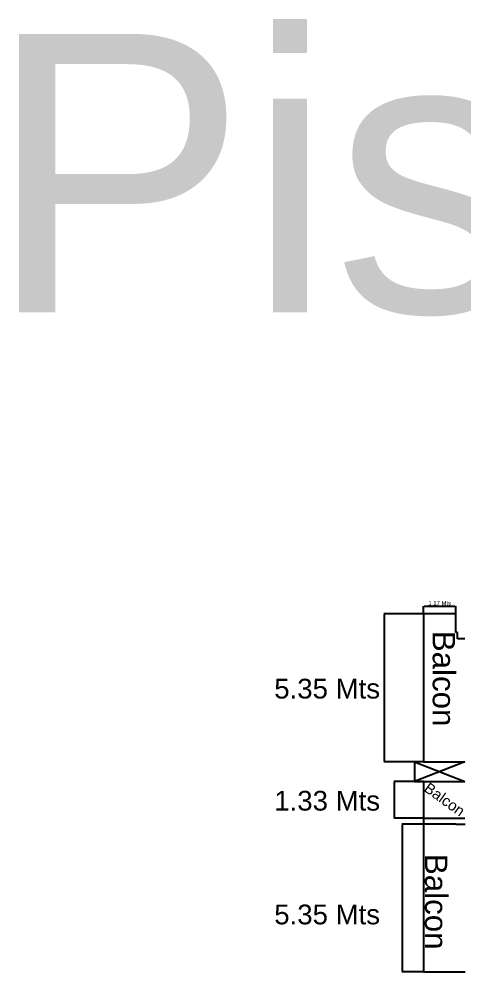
# Model space of a CAD drawing. Header units: millimetres. Extents: x 4980 to 36158, y 679 to 26062.
# Drawn here: x 26080 to 27693, y 1911 to 5361 of the extents above; entities that cross this region are included whole.
import ezdxf

# ---------------------------------------------------------------- set-up
doc = ezdxf.new("R2010")
doc.units = ezdxf.units.MM
doc.styles.get("Standard").update_dxf_attribs({"font": 'arial.ttf'})
doc.dimstyles.new('ISO-25', dxfattribs={"dimtxt": 2.5, "dimasz": 2.5, "dimexe": 1.25, "dimexo": 0.625, "dimtad": 1, "dimtxsty": 'Standard', "dimcen": 2.5, "dimadec": 0, "dimazin": 0, "dimtfac": 1, "dimtmove": 0, "dimatfit": 3, "dimfxl": 1, "dimarcsym": 0})

# ---------------------------------------------------------------- blocks, each defined once
blk = doc.blocks.new('*D19')
at = {"color": 0, "lineweight": -2, "transparency": 16777216}
for p, q in [((27541.7, 3207.4), (27399.6, 3207.4)), ((27400.8, 3204.9), (27400.8, 2674.9)), ((27541.7, 2672.4), (27399.6, 2672.4))]:
    blk.add_line(p, q, dxfattribs=at)
at = {"color": 0, "transparency": 16777216}
for points in [[(27400.4, 3204.9), (27401.3, 3204.9), (27400.8, 3207.4)], [(27400.4, 2674.9), (27401.3, 2674.9), (27400.8, 2672.4)]]:
    blk.add_solid(points, dxfattribs=at)
at = {"layer": 'Defpoints', "color": 0, "transparency": 16777216}
for p in [(27542.3, 3207.4), (27400.8, 2672.4), (27542.3, 2672.4)]:
    blk.add_point(p, dxfattribs=at)
at = {"color": 0, "transparency": 16777216, "insert": (27398.9, 2939.9), "char_height": 2.5, "attachment_point": 5, "rotation": 90}
blk.add_mtext('535', dxfattribs=at)
blk = doc.blocks.new('*D49')
at = {"color": 0, "lineweight": -2, "transparency": 16777216}
for p, q in [((27542.3, 2601.4), (27435.1, 2601.4)), ((27436.4, 2598.9), (27436.4, 2470.9)), ((27542.3, 2468.4), (27435.1, 2468.4))]:
    blk.add_line(p, q, dxfattribs=at)
at = {"color": 0, "transparency": 16777216}
for points in [[(27436, 2598.9), (27436.8, 2598.9), (27436.4, 2601.4)], [(27436, 2470.9), (27436.8, 2470.9), (27436.4, 2468.4)]]:
    blk.add_solid(points, dxfattribs=at)
at = {"layer": 'Defpoints', "color": 0, "transparency": 16777216}
for p in [(27543, 2601.4), (27436.4, 2468.4), (27543, 2468.4)]:
    blk.add_point(p, dxfattribs=at)
at = {"color": 0, "transparency": 16777216, "insert": (27434.5, 2534.9), "char_height": 2.5, "attachment_point": 5, "rotation": 90}
blk.add_mtext('133', dxfattribs=at)
blk = doc.blocks.new('*D50')
at = {"color": 0, "lineweight": -2, "transparency": 16777216}
for p, q in [((27542.3, 2446.4), (27464.4, 2446.4)), ((27465.7, 2443.9), (27465.7, 1913.9)), ((27542.3, 1911.4), (27464.4, 1911.4))]:
    blk.add_line(p, q, dxfattribs=at)
at = {"color": 0, "transparency": 16777216}
for points in [[(27465.3, 2443.9), (27466.1, 2443.9), (27465.7, 2446.4)], [(27465.3, 1913.9), (27466.1, 1913.9), (27465.7, 1911.4)]]:
    blk.add_solid(points, dxfattribs=at)
at = {"layer": 'Defpoints', "color": 0, "transparency": 16777216}
for p in [(27543, 2446.4), (27465.7, 1911.4), (27543, 1911.4)]:
    blk.add_point(p, dxfattribs=at)
at = {"color": 0, "transparency": 16777216, "insert": (27463.8, 2178.9), "char_height": 2.5, "attachment_point": 5, "rotation": 90}
blk.add_mtext('535', dxfattribs=at)
blk = doc.blocks.new('*D54')
at = {"color": 0, "lineweight": -2, "transparency": 16777216}
for p, q in [((27542.3, 3208), (27542.3, 3235.9)), ((27656.8, 3234.7), (27544.8, 3234.7)), ((27659.3, 3208), (27659.3, 3235.9))]:
    blk.add_line(p, q, dxfattribs=at)
at = {"color": 0, "transparency": 16777216}
for points in [[(27544.8, 3235.1), (27544.8, 3234.2), (27542.3, 3234.7)], [(27656.8, 3235.1), (27656.8, 3234.2), (27659.3, 3234.7)]]:
    blk.add_solid(points, dxfattribs=at)
at = {"layer": 'Defpoints', "color": 0, "transparency": 16777216}
for p in [(27542.3, 3234.7), (27542.3, 3207.4), (27659.3, 3207.4)]:
    blk.add_point(p, dxfattribs=at)
at = {"color": 0, "transparency": 16777216, "insert": (27600.8, 3236.5), "char_height": 2.5, "attachment_point": 5}
blk.add_mtext('117', dxfattribs=at)

msp = doc.modelspace()

# ---------------------------------------------------------------- linework, layer by layer
for p, q in [((27542.35, 3207.412), (27542.35, 2672.412)), ((27659.35, 3207.412), (27542.35, 3207.412)), ((27659.35, 3172.412), (27659.35, 3207.412)), ((27659.35, 3140.412), (27659.35, 3172.412)), ((27665.35, 3140.412), (27659.35, 3140.412)), ((27665.35, 3117.412), (27665.35, 3140.412)), ((27692.35, 3117.412), (27665.35, 3117.412)), ((27510.136, 2672.412), (27692.35, 2601.412)), ((27692.35, 2672.412), (27510.136, 2601.412)), ((27510.136, 2672.412), (27510.136, 2601.412)), ((27542.35, 2672.412), (27692.35, 2672.412)), ((27510.136, 2601.412), (27692.35, 2601.412)), ((27542.35, 2601.412), (27692.35, 2601.412)), ((27542.35, 2601.412), (27542.35, 2468.412)), ((27542.35, 2468.412), (27692.35, 2468.412)), ((27542.35, 2468.412), (27542.975, 2446.412)), ((27659.35, 2446.412), (27542.35, 2446.412)), ((27542.975, 2446.412), (27542.975, 1911.412)), ((27659.35, 2446.412), (27692.975, 2446.412)), ((27542.975, 1911.412), (27692.975, 1911.412))]:
    msp.add_line(p, q)

# ---------------------------------------------------------------- texts
for s, height, p in [('Piso 2', 1008.3445, (25964.488, 4299.073)), ('1.17 Mts', 15.3342, (27560.384, 3239.205)), ('5.35 Mts', 71.4577, (27002.994, 2901.34)), ('1.33 Mts', 71.4577, (27002.994, 2495.536)), ('5.35 Mts', 71.4577, (27002.994, 2083.763))]:
    msp.add_text(s, height=height).set_placement(p)
for height, rotation, p in [(81.0402, 270, (27576.108, 3146.399)), (38.6004, 324.259028, (27540.994, 2568.731)), (81.0402, 270, (27548.06, 2338.635))]:
    msp.add_text('Balcon', height=height, rotation=rotation).set_placement(p)

# ---------------------------------------------------------------- dimensions: what is measured, and where the dimension line sits
dim = msp.add_linear_dim(base=(27542.35, 3234.665), p1=(27659.35, 3207.412), p2=(27542.35, 3207.412), dimstyle='ISO-25')
dim.commit()
dim.dimension.update_dxf_attribs({"geometry": '*D54', "text_midpoint": (27600.85, 3236.545)})
for base, p1, p2, picture, middle in [((27400.837, 2672.412), (27542.35, 3207.412), (27542.35, 2672.412), '*D19', (27398.935, 2939.912)), ((27436.388, 2468.412), (27542.975, 2601.412), (27542.975, 2468.412), '*D49', (27434.485, 2534.912)), ((27465.696, 1911.412), (27542.975, 2446.412), (27542.975, 1911.412), '*D50', (27463.794, 2178.912))]:
    dim = msp.add_linear_dim(base=base, p1=p1, p2=p2, angle=90, dimstyle='ISO-25')
    dim.commit()
    dim.dimension.update_dxf_attribs({"geometry": picture, "text_midpoint": middle})

doc.saveas('drawing.dxf')
